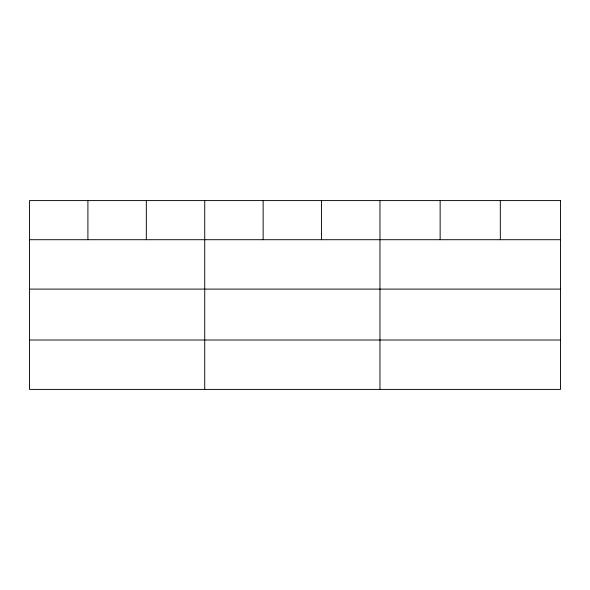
<?xml version="1.0" encoding="UTF-8"?>
<svg xmlns="http://www.w3.org/2000/svg" width="590" height="590" viewBox="0 0 590 590"><rect width="100%" height="100%" fill="white"/><g stroke="black" fill="none" stroke-linecap="round" stroke-linejoin="round"><path stroke-width="0.89" d="M29.5 239.702L560.5 239.702M29.5 289.107L560.5 289.107M29.5 340.01L560.5 340.01M500.32 200.593L500.32 239.702M440.14 200.593L440.14 239.702M379.96 200.593L379.96 389.407M321.55 200.593L321.55 239.702M263.14 200.593L263.14 239.702M204.73 200.593L204.73 389.407M146.32 200.593L146.32 239.702M87.91 200.593L87.91 239.702M560.5 200.593L29.5 200.593L29.5 389.407L560.5 389.407L560.5 200.593"/></g></svg>
